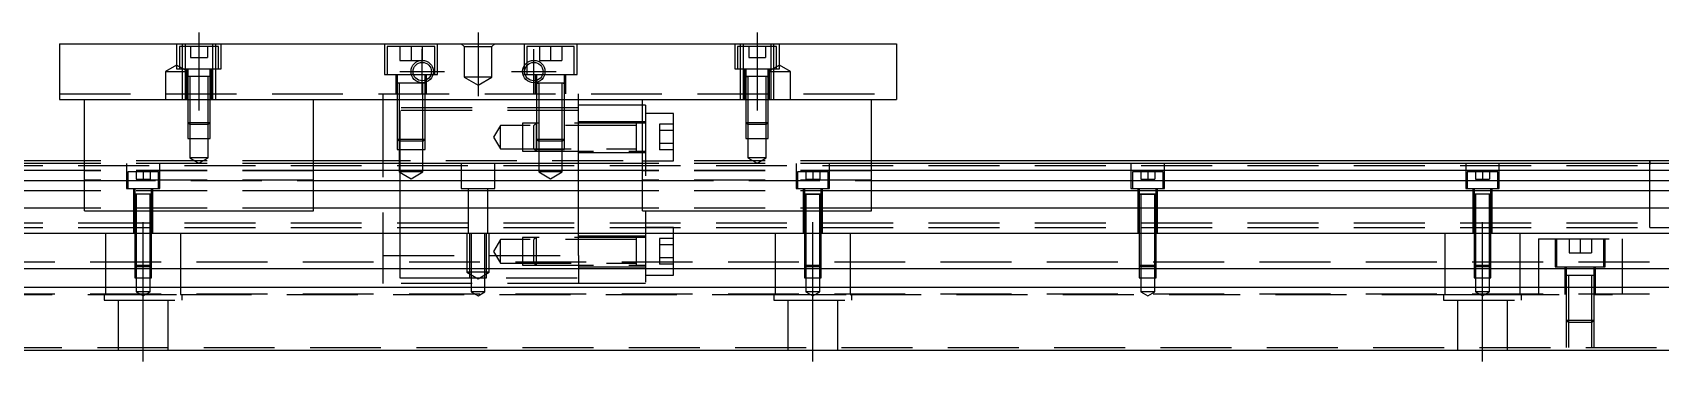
# Model space of a CAD drawing. Extents: x -10 to 716, y -256 to 77.
# Drawn here: x 180.2 to 471.9, y -223.3 to -164.3 of the extents above; entities that cross this region are included whole.
import ezdxf

# ---------------------------------------------------------------- set-up
doc = ezdxf.new("R2010")
doc.units = 0
doc.linetypes.add('CENTER', pattern=[50.8, 31.75, -6.35, 6.35, -6.35])
doc.linetypes.add('DASHED', pattern=[19.05, 12.7, -6.35])
doc.layers.get('0').update_dxf_attribs({"linetype": 'CONTINUOUS'})
doc.layers.add('CENTER', color=1, linetype='CENTER')

msp = doc.modelspace()

# ---------------------------------------------------------------- linework, layer by layer
at = {"color": 7, "linetype": 'CONTINUOUS'}
for p, q in [((185, -166.31), (185, -176.31)), ((185, -166.31), (335, -166.31)), ((335, -166.31), (335, -176.31)), ((185, -176.31), (335, -176.31)), ((189.5, -196.31), (189.5, -176.31)), ((230.5, -196.31), (230.5, -176.31)), ((243, -187.81), (243, -176.31)), ((278, -187.81), (278, -176.31)), ((289.5, -177.31), (278, -177.31)), ((289.5, -196.31), (289.5, -176.31)), ((330.5, -196.31), (330.5, -176.31)), ((189.5, -187.81), (0, -187.81)), ((189.5, -189.062272), (0, -189.062272)), ((189.5, -187.31), (60.5, -187.31)), ((243, -187.31), (230.5, -187.31)), ((289.5, -187.81), (230.5, -187.81)), ((289.5, -189.062272), (230.5, -189.062272)), ((470.005, -187.31), (330.5, -187.31)), ((520, -187.81), (330.5, -187.81)), ((520, -189.062272), (330.5, -189.062272)), ((475, -187.31), (469.995, -187.31)), ((470, -193.31), (470, -187.309994)), ((470, -199.310006), (470, -187.309994)), ((470, -187.808756), (470, -187.31)), ((470, -198.435), (470, -188.185)), ((0, -190.83668), (189.5, -190.83668)), ((230.5, -190.83668), (289.5, -190.83668)), ((330.5, -190.83668), (520, -190.83668)), ((189.5, -192.733076), (0, -192.733076)), ((289.5, -192.733076), (230.5, -192.733076)), ((520, -192.733076), (330.5, -192.733076)), ((189.5, -195.787372), (0, -195.787372)), ((189.5, -196.31), (230.5, -196.31)), ((289.5, -195.787372), (230.5, -195.787372)), ((289.5, -196.31), (330.5, -196.31)), ((520, -195.787372), (330.5, -195.787372)), ((0, -200.31), (520, -200.31)), ((470, -199.310006), (470, -198.435)), ((0, -206.61), (520, -206.61)), ((0, -210.01), (520, -210.01)), ((0, -221.31), (520, -221.31))]:
    msp.add_line(p, q, dxfattribs=at)
at = {"color": 3, "linetype": 'DASHED'}
for p, q in [((206, -166.31), (206, -170.81)), ((213.5, -166.81), (206.5, -166.81)), ((206.5, -166.81), (206.5, -170.81)), ((207.000006, -166.31), (207.000006, -166.81)), ((207.000006, -166.81), (207.000006, -170.81)), ((207.5, -166.31), (207.5, -176.31)), ((208.5, -166.81), (208.5, -168.81)), ((208.5, -168.81), (210, -168.81)), ((210, -166.81), (210, -168.81)), ((210, -168.81), (211.5, -168.81)), ((211.5, -166.81), (211.5, -168.81)), ((212.5, -176.31), (212.5, -166.31)), ((212.999994, -166.81), (212.999994, -166.31)), ((212.999994, -170.81), (212.999994, -166.81)), ((213.5, -170.81), (213.5, -166.81)), ((214, -170.81), (214, -166.31)), ((243.25, -166.31), (243.25, -171.81)), ((252.25, -166.81), (243.75, -166.81)), ((243.75, -166.81), (243.75, -171.81)), ((246, -166.81), (246, -169.31)), ((248, -166.81), (248, -169.31)), ((250, -166.81), (250, -169.31)), ((252.25, -171.81), (252.25, -166.81)), ((252.75, -171.81), (252.75, -166.31)), ((257, -166.31), (257.5, -166.81)), ((257.5, -166.81), (257.5, -172.31)), ((257.5, -166.81), (262.5, -166.81)), ((262.5, -166.81), (263, -166.31)), ((262.5, -172.31), (262.5, -166.81)), ((268.25, -166.31), (268.25, -171.81)), ((277.25, -166.81), (268.75, -166.81)), ((268.75, -166.81), (268.75, -169.74875)), ((271, -166.81), (271, -169.31)), ((273, -166.81), (273, -169.31)), ((275, -166.81), (275, -169.31)), ((277.25, -171.81), (277.25, -166.81)), ((277.75, -171.81), (277.75, -166.31)), ((306, -166.31), (306, -170.81)), ((313.5, -166.81), (306.5, -166.81)), ((306.5, -166.81), (306.5, -170.81)), ((307.000006, -166.31), (307.000006, -166.81)), ((307.000006, -166.81), (307.000006, -170.81)), ((307.5, -166.31), (307.5, -176.31)), ((308.5, -166.81), (308.5, -168.81)), ((308.5, -168.81), (310, -168.81)), ((310, -166.81), (310, -168.81)), ((310, -168.81), (311.5, -168.81)), ((311.5, -166.81), (311.5, -168.81)), ((312.5, -176.31), (312.5, -166.31)), ((312.999994, -166.81), (312.999994, -166.31)), ((312.999994, -170.81), (312.999994, -166.81)), ((313.5, -170.81), (313.5, -166.81)), ((314, -170.81), (314, -166.31)), ((206, -170.1553), (204, -171.31)), ((204, -171.31), (208, -171.31)), ((204, -171.31), (204, -176.31)), ((208, -171.31), (206, -170.1553)), ((206, -170.81), (214, -170.81)), ((207.000006, -170.81), (207.000006, -176.31)), ((207.75, -170.81), (207.75, -176.31)), ((208, -170.81), (208, -172.21)), ((212, -172.21), (212, -170.81)), ((212.25, -176.31), (212.25, -170.81)), ((212.999994, -176.31), (212.999994, -170.81)), ((243.25, -171.81), (252.75, -171.81)), ((245.25, -171.81), (245.25, -175.31)), ((245.5, -171.81), (245.5, -173.41)), ((246, -169.31), (248, -169.31)), ((248, -169.31), (250, -169.31)), ((250.5, -172.882418), (250.5, -171.81)), ((250.75, -175.31), (250.75, -171.81)), ((268.25, -171.81), (277.75, -171.81)), ((268.75, -169.74875), (268.75, -170.232968)), ((268.75, -170.232968), (268.75, -171.81)), ((270.25, -171.81), (270.25, -175.31)), ((270.5, -171.81), (270.5, -172.882418)), ((271, -169.31), (273, -169.31)), ((273, -169.31), (275, -169.31)), ((275.5, -173.41), (275.5, -171.81)), ((275.75, -175.31), (275.75, -171.81)), ((306, -170.81), (314, -170.81)), ((307.000006, -170.81), (307.000006, -176.31)), ((307.75, -170.81), (307.75, -176.31)), ((308, -170.81), (308, -172.21)), ((314, -170.1553), (312, -171.31)), ((312, -172.21), (312, -170.81)), ((312, -171.31), (316, -171.31)), ((312.25, -176.31), (312.25, -170.81)), ((312.999994, -176.31), (312.999994, -170.81)), ((316, -171.31), (314, -170.1553)), ((316, -176.31), (316, -171.31)), ((212.000006, -172.21), (207.999994, -172.21)), ((212.000006, -172.21), (207.999994, -172.21)), ((208, -172.205), (208, -172.21)), ((208.216708, -172.21), (208, -172.21)), ((208, -172.21), (208, -172.215)), ((208, -172.21), (208, -176.31)), ((211.783332, -172.21), (208.216708, -172.21)), ((208.35, -172.21), (208.35, -176.31)), ((211.65, -176.31), (211.65, -172.21)), ((212, -172.21), (211.783332, -172.21)), ((212, -172.21), (212, -172.205)), ((212, -172.215), (212, -172.21)), ((212, -176.31), (212, -172.21)), ((250.500006, -173.41), (245.499994, -173.41)), ((245.5, -173.405), (245.5, -173.41)), ((245.757468, -173.41), (245.5, -173.41)), ((245.5, -173.41), (245.5, -173.415)), ((245.5, -173.41), (245.5, -175.31)), ((250.013852, -173.41), (245.757468, -173.41)), ((245.9, -173.41), (245.9, -175.31)), ((250.242552, -173.41), (250.013852, -173.41)), ((250.1, -175.31), (250.1, -173.41)), ((250.5, -173.41), (250.242552, -173.41)), ((250.5, -173.246492), (250.5, -172.882418)), ((250.5, -173.41), (250.5, -173.246492)), ((250.5, -173.41), (250.5, -173.405)), ((250.5, -173.415), (250.5, -173.41)), ((250.5, -175.31), (250.5, -173.41)), ((257.5, -172.31), (260, -173.753376)), ((262.5, -172.31), (257.5, -172.31)), ((260, -173.753376), (262.5, -172.31)), ((275.500006, -173.41), (270.499994, -173.41)), ((275.500006, -173.41), (270.499994, -173.41)), ((275.500006, -173.41), (270.499994, -173.41)), ((270.5, -172.882418), (270.5, -173.246492)), ((270.5, -173.246492), (270.5, -173.41)), ((270.5, -173.405), (270.5, -173.41)), ((270.5, -173.41), (270.757448, -173.41)), ((270.757468, -173.41), (270.5, -173.41)), ((270.5, -173.41), (270.5, -173.415)), ((270.5, -173.41), (270.5, -175.31)), ((275.242552, -173.41), (270.757468, -173.41)), ((270.9, -173.41), (270.9, -175.31)), ((275.1, -175.31), (275.1, -173.41)), ((275.5, -173.41), (275.242552, -173.41)), ((275.242602, -173.41), (275.5, -173.41)), ((275.5, -173.41), (275.5, -173.405)), ((275.5, -173.415), (275.5, -173.41)), ((275.5, -175.31), (275.5, -173.41)), ((312.000006, -172.21), (307.999994, -172.21)), ((312.000006, -172.21), (307.999994, -172.21)), ((312.000006, -172.21), (307.999994, -172.21)), ((308, -172.205), (308, -172.21)), ((308, -172.21), (308.216462, -172.21)), ((308.216708, -172.21), (308, -172.21)), ((308, -172.21), (308, -172.215)), ((308, -172.21), (308, -176.31)), ((311.783332, -172.21), (308.216708, -172.21)), ((308.35, -172.21), (308.35, -176.31)), ((311.65, -176.31), (311.65, -172.21)), ((312, -172.21), (311.783332, -172.21)), ((311.783538, -172.21), (312, -172.21)), ((312, -172.21), (312, -172.205)), ((312, -172.215), (312, -172.21)), ((312, -176.31), (312, -172.21)), ((185, -175.31), (335, -175.31)), ((208, -176.31), (208, -180.46)), ((208.000006, -176.31), (208.000002, -180.46)), ((208.35, -176.31), (208.35, -180.81)), ((211.65, -180.81), (211.65, -176.31)), ((211.999998, -180.46), (211.999994, -176.31)), ((212, -180.46), (212, -176.31)), ((243, -176.31), (243, -175.31)), ((278, -177.81), (243, -177.81)), ((245.5, -175.31), (245.5, -176.31)), ((245.5, -176.31), (245.5, -183.41)), ((245.500006, -175.31), (245.500006, -176.31)), ((245.500006, -176.31), (245.500006, -183.410006)), ((245.9, -175.31), (245.9, -176.31)), ((245.9, -176.31), (245.9, -183.81)), ((250.1, -176.31), (250.1, -175.31)), ((250.1, -183.81), (250.1, -176.31)), ((250.499994, -176.31), (250.499994, -175.31)), ((250.499994, -183.410006), (250.499994, -176.31)), ((250.5, -176.31), (250.5, -175.31)), ((250.5, -183.41), (250.5, -176.31)), ((270.5, -175.31), (270.5, -183.41)), ((270.500006, -175.31), (270.500006, -183.41)), ((270.9, -175.31), (270.9, -183.81)), ((275.1, -176.31), (275.1, -175.31)), ((275.1, -183.81), (275.1, -176.31)), ((275.499994, -176.31), (275.499994, -175.31)), ((275.499994, -183.410006), (275.499994, -176.31)), ((275.5, -176.31), (275.5, -175.31)), ((275.5, -183.41), (275.5, -176.31)), ((278, -176.31), (278, -175.31)), ((290, -177.31), (289.5, -177.31)), ((290, -177.31), (290, -209.31)), ((308, -176.31), (308, -180.46)), ((308.000006, -176.31), (308.000002, -180.46)), ((308.35, -176.31), (308.35, -180.81)), ((311.65, -180.81), (311.65, -176.31)), ((311.999998, -180.46), (311.999994, -176.31)), ((312, -180.46), (312, -176.31)), ((208, -180.46), (212, -180.46)), ((208, -180.46), (208.35, -180.81)), ((208.000002, -180.46), (208.000006, -183.31)), ((211.65, -180.81), (208.35, -180.81)), ((208.35, -180.81), (208.35, -183.31)), ((211.65, -180.81), (212, -180.46)), ((211.65, -183.31), (211.65, -180.81)), ((211.999994, -183.31), (211.999998, -180.46)), ((246, -178.31), (246, -183.81)), ((278, -178.31), (246, -178.31)), ((290, -180.56), (268, -180.560004)), ((268, -180.560004), (268, -185.559994)), ((270.4, -180.560003), (270.4, -185.559995)), ((290, -180.31), (278, -180.31)), ((288.4, -185.56), (288.4, -180.56)), ((295, -178.81), (290, -178.81)), ((292.5, -180.750598), (292.5, -185.369402)), ((295, -180.750598), (292.5, -180.750598)), ((295, -187.31), (295, -178.81)), ((308, -180.46), (312, -180.46)), ((308, -180.46), (308.35, -180.81)), ((308.000002, -180.46), (308.000006, -183.31)), ((311.65, -180.81), (308.35, -180.81)), ((308.35, -180.81), (308.35, -183.31)), ((311.65, -180.81), (312, -180.46)), ((311.65, -183.31), (311.65, -180.81)), ((311.999994, -183.31), (311.999998, -180.46)), ((208.000006, -183.31), (211.999994, -183.31)), ((208.35, -183.31), (208.35, -186.81)), ((211.65, -186.81), (211.65, -183.31)), ((245.5, -183.41), (250.5, -183.41)), ((245.5, -183.41), (245.9, -183.81)), ((245.500006, -183.410006), (245.500006, -185.31)), ((250.1, -183.81), (250.5, -183.41)), ((250.499994, -185.31), (250.499994, -183.410006)), ((264, -180.96), (262.787564, -183.06)), ((262.787564, -183.06), (264, -185.16)), ((264, -185.16), (264, -180.96)), ((288.4, -180.96), (264, -180.96)), ((270.5, -183.41), (275.5, -183.41)), ((270.5, -183.41), (270.9, -183.81)), ((270.500006, -183.41), (270.500006, -185.31)), ((275.1, -183.81), (275.5, -183.41)), ((275.499994, -185.31), (275.499994, -183.410006)), ((295, -181.9053), (292.5, -181.9053)), ((308.000006, -183.31), (311.999994, -183.31)), ((308.35, -183.31), (308.35, -186.81)), ((311.65, -186.81), (311.65, -183.31)), ((245.500006, -185.31), (250.499994, -185.31)), ((250.1, -183.81), (245.9, -183.81)), ((245.9, -183.81), (245.9, -185.31)), ((245.9, -185.31), (245.9, -189.31)), ((246, -183.81), (246, -196.31)), ((250.1, -185.31), (250.1, -183.81)), ((250.1, -189.31), (250.1, -185.31)), ((264, -185.16), (288.4, -185.16)), ((268, -185.559994), (290, -185.56)), ((270.500006, -185.31), (275.499994, -185.31)), ((275.1, -183.81), (270.9, -183.81)), ((270.9, -183.81), (270.9, -185.31)), ((270.9, -185.31), (270.9, -189.31)), ((275.1, -185.31), (275.1, -183.81)), ((275.1, -189.31), (275.1, -185.31)), ((278, -185.81), (290, -185.81)), ((295, -184.2147), (292.5, -184.2147)), ((295, -185.369402), (292.5, -185.369402)), ((55, -188.185), (470, -188.185)), ((230.5, -187.31), (189.5, -187.31)), ((230.5, -187.81), (189.5, -187.81)), ((230.5, -189.062272), (189.5, -189.062272)), ((230.5, -189.107056), (189.5, -189.107056)), ((197, -187.81), (197, -192.31)), ((202.75, -189.31), (197.25, -189.31)), ((197.25, -189.31), (197.25, -192.31)), ((198.75, -189.31), (198.75, -190.61)), ((200, -189.31), (200, -190.61)), ((201.25, -189.31), (201.25, -190.61)), ((202.75, -192.31), (202.75, -189.31)), ((203, -192.31), (203, -187.81)), ((211.65, -186.81), (208.35, -186.81)), ((208.35, -186.81), (210, -187.762628)), ((210, -187.762628), (211.65, -186.81)), ((243, -209.31), (243, -187.31)), ((286, -187.31), (243, -187.31)), ((250.1, -189.31), (245.9, -189.31)), ((245.9, -189.31), (248, -190.522436)), ((248, -190.522436), (250.1, -189.31)), ((257, -187.81), (257, -192.31)), ((263, -192.31), (263, -187.81)), ((275.1, -189.31), (270.9, -189.31)), ((270.9, -189.31), (273, -190.522436)), ((273, -190.522436), (275.1, -189.31)), ((278, -196.31), (278, -187.81)), ((289.5, -187.31), (295, -187.31)), ((330.5, -187.81), (289.5, -187.81)), ((330.5, -189.062272), (289.5, -189.062272)), ((330.5, -189.107056), (289.5, -189.107056)), ((290, -187.31), (295, -187.31)), ((330.5, -187.31), (295, -187.31)), ((311.65, -186.81), (308.35, -186.81)), ((308.35, -186.81), (310, -187.762628)), ((310, -187.762628), (311.65, -186.81)), ((317, -187.81), (317, -192.31)), ((322.75, -189.31), (317.25, -189.31)), ((317.25, -189.31), (317.25, -192.31)), ((318.75, -189.31), (318.75, -190.61)), ((320, -189.31), (320, -190.61)), ((321.25, -189.31), (321.25, -190.61)), ((322.75, -192.31), (322.75, -189.31)), ((323, -192.31), (323, -187.81)), ((377, -187.81), (377, -192.31)), ((382.75, -189.31), (377.25, -189.31)), ((377.25, -189.31), (377.25, -192.31)), ((378.75, -189.31), (378.75, -190.61)), ((380, -189.31), (380, -190.61)), ((381.25, -189.31), (381.25, -190.61)), ((382.75, -192.31), (382.75, -189.31)), ((383, -192.31), (383, -187.81)), ((437, -187.81), (437, -192.31)), ((442.75, -189.31), (437.25, -189.31)), ((437.25, -189.31), (437.25, -192.31)), ((438.75, -189.31), (438.75, -190.61)), ((440, -189.31), (440, -190.61)), ((441.25, -189.31), (441.25, -190.61)), ((442.75, -192.31), (442.75, -189.31)), ((443, -192.31), (443, -187.81)), ((470, -187.31), (470, -187.984782)), ((470, -193.109962), (470, -187.808756)), ((230.5, -190.81), (189.5, -190.81)), ((189.5, -190.83668), (230.5, -190.83668)), ((197, -192.31), (203, -192.31)), ((198.25, -192.31), (198.25, -200.31)), ((198.5, -192.31), (198.5, -193.31)), ((198.75, -190.61), (200, -190.61)), ((200, -190.61), (201.25, -190.61)), ((201.5, -193.31), (201.5, -192.31)), ((201.75, -200.31), (201.75, -192.31)), ((257, -192.31), (263, -192.31)), ((258.25, -192.31), (258.25, -200.31)), ((261.75, -200.31), (261.75, -192.31)), ((330.5, -190.81), (289.5, -190.81)), ((289.5, -190.83668), (330.5, -190.83668)), ((317, -192.31), (323, -192.31)), ((318.25, -192.31), (318.25, -200.31)), ((318.5, -192.31), (318.5, -193.31)), ((318.75, -190.61), (320, -190.61)), ((320, -190.61), (321.25, -190.61)), ((321.5, -193.31), (321.5, -192.31)), ((321.75, -200.31), (321.75, -192.31)), ((377, -192.31), (383, -192.31)), ((378.25, -192.31), (378.25, -200.31)), ((378.5, -192.31), (378.5, -193.31)), ((378.75, -190.61), (380, -190.61)), ((380, -190.61), (381.25, -190.61)), ((381.5, -193.31), (381.5, -192.31)), ((381.75, -200.31), (381.75, -192.31)), ((437, -192.31), (443, -192.31)), ((438.25, -192.31), (438.25, -200.31)), ((438.5, -192.31), (438.5, -193.31)), ((438.75, -190.61), (440, -190.61)), ((440, -190.61), (441.25, -190.61)), ((441.5, -193.31), (441.5, -192.31)), ((441.75, -200.31), (441.75, -192.31)), ((230.5, -192.733076), (189.5, -192.733076)), ((199.998804, -193.31), (198.499994, -193.31)), ((198.5, -193.305), (198.5, -193.31)), ((198.624678, -193.31), (198.5, -193.31)), ((198.5, -193.31), (198.5, -193.315)), ((198.5, -193.31), (198.5, -200.31)), ((199.998804, -193.31), (198.624678, -193.31)), ((198.75, -193.31), (198.75, -200.31)), ((201.500006, -193.31), (199.998804, -193.31)), ((201.37533, -193.31), (199.998804, -193.31)), ((201.25, -200.31), (201.25, -193.31)), ((201.5, -193.31), (201.37533, -193.31)), ((201.5, -193.31), (201.5, -193.305)), ((201.5, -193.315), (201.5, -193.31)), ((201.5, -200.31), (201.5, -193.31)), ((330.5, -192.733076), (289.5, -192.733076)), ((321.500006, -193.31), (318.499994, -193.31)), ((319.998804, -193.31), (318.499994, -193.31)), ((318.5, -193.305), (318.5, -193.31)), ((318.5, -193.31), (318.62467, -193.31)), ((318.624678, -193.31), (318.5, -193.31)), ((318.5, -193.31), (318.5, -193.315)), ((318.5, -193.31), (318.5, -200.31)), ((318.62467, -193.31), (321.375392, -193.31)), ((319.998804, -193.31), (318.624678, -193.31)), ((318.75, -193.31), (318.75, -200.31)), ((321.500006, -193.31), (319.998804, -193.31)), ((321.37533, -193.31), (319.998804, -193.31)), ((321.25, -200.31), (321.25, -193.31)), ((321.5, -193.31), (321.37533, -193.31)), ((321.375392, -193.31), (321.5, -193.31)), ((321.5, -193.31), (321.5, -193.305)), ((321.5, -193.315), (321.5, -193.31)), ((321.5, -200.31), (321.5, -193.31)), ((381.500006, -193.31), (378.499994, -193.31)), ((379.998804, -193.31), (378.499994, -193.31)), ((378.5, -193.305), (378.5, -193.31)), ((378.5, -193.31), (378.62467, -193.31)), ((378.624678, -193.31), (378.5, -193.31)), ((378.5, -193.31), (378.5, -193.315)), ((378.5, -193.31), (378.5, -200.31)), ((378.62467, -193.31), (381.375392, -193.31)), ((379.998804, -193.31), (378.624678, -193.31)), ((378.75, -193.31), (378.75, -200.31)), ((381.500006, -193.31), (379.998804, -193.31)), ((381.37533, -193.31), (379.998804, -193.31)), ((381.25, -200.31), (381.25, -193.31)), ((381.5, -193.31), (381.37533, -193.31)), ((381.375392, -193.31), (381.5, -193.31)), ((381.5, -193.31), (381.5, -193.305)), ((381.5, -193.315), (381.5, -193.31)), ((381.5, -200.31), (381.5, -193.31)), ((439.998804, -193.31), (438.499994, -193.31)), ((441.500006, -193.31), (438.499994, -193.31)), ((438.5, -193.305), (438.5, -193.31)), ((438.624678, -193.31), (438.5, -193.31)), ((438.5, -193.31), (438.5, -193.315)), ((438.5, -193.31), (438.5, -200.31)), ((439.998804, -193.31), (438.624678, -193.31)), ((438.75, -193.31), (438.75, -200.31)), ((441.500006, -193.31), (439.998804, -193.31)), ((441.37533, -193.31), (439.998804, -193.31)), ((441.25, -200.31), (441.25, -193.31)), ((441.5, -193.31), (441.37533, -193.31)), ((441.5, -193.31), (441.5, -193.305)), ((441.5, -193.315), (441.5, -193.31)), ((441.5, -200.31), (441.5, -193.31)), ((470, -199.309164), (470, -193.109962)), ((230.5, -195.787372), (189.5, -195.787372)), ((230.5, -195.81), (189.5, -195.81)), ((246, -196.31), (246, -200.31)), ((278, -200.31), (278, -196.31)), ((330.5, -195.787372), (289.5, -195.787372)), ((330.5, -195.81), (289.5, -195.81)), ((55, -198.435), (470, -198.435)), ((55, -199.31), (470, -199.31)), ((193.291796, -211.31), (193.291796, -200.31)), ((198.5, -198.435), (198.75, -198.435)), ((198.5, -199.31), (198.75, -199.31)), ((198.5, -200.31), (198.5, -206.06)), ((198.500006, -200.31), (198.500002, -206.06)), ((198.75, -198.435), (201.25, -198.435)), ((198.75, -199.31), (201.25, -199.31)), ((198.75, -200.31), (198.75, -206.31)), ((201.25, -198.435), (201.5, -198.435)), ((201.25, -199.31), (201.5, -199.31)), ((201.25, -206.31), (201.25, -200.31)), ((201.499998, -206.06), (201.499994, -200.31)), ((201.5, -206.06), (201.5, -200.31)), ((206.708204, -200.31), (206.708204, -211.31)), ((246, -200.31), (246, -206.61)), ((258, -200.31), (258, -207.31)), ((258.500006, -200.31), (258.500006, -206.61)), ((258.75, -200.31), (258.75, -208.31)), ((261.25, -208.31), (261.25, -200.31)), ((261.499994, -206.61), (261.499994, -200.31)), ((262, -207.31), (262, -200.31)), ((290, -201.06), (268, -201.060004)), ((268, -201.060004), (268, -206.059994)), ((270.4, -201.060003), (270.4, -206.059995)), ((278, -204.31), (278, -200.31)), ((290, -200.81), (278, -200.81)), ((288.4, -206.06), (288.4, -201.06)), ((295, -199.31), (290, -199.31)), ((292.5, -201.250598), (292.5, -205.869402)), ((295, -201.250598), (292.5, -201.250598)), ((295, -207.81), (295, -199.31)), ((313.291796, -211.31), (313.291796, -200.31)), ((318.5, -200.31), (318.5, -206.06)), ((318.500006, -200.31), (318.500002, -206.06)), ((318.75, -200.31), (318.75, -206.31)), ((321.25, -206.31), (321.25, -200.31)), ((321.499998, -206.06), (321.499994, -200.31)), ((321.5, -206.06), (321.5, -200.31)), ((326.708204, -200.31), (326.708204, -211.31)), ((378.5, -200.31), (378.5, -206.06)), ((378.500006, -200.31), (378.500002, -206.06)), ((378.75, -200.31), (378.75, -206.31)), ((381.25, -206.31), (381.25, -200.31)), ((381.499998, -206.06), (381.499994, -200.31)), ((381.5, -206.06), (381.5, -200.31)), ((433.291796, -211.31), (433.291796, -200.31)), ((438.5, -200.31), (438.5, -206.06)), ((438.500006, -200.31), (438.500002, -206.06)), ((438.75, -200.31), (438.75, -206.31)), ((441.25, -206.31), (441.25, -200.31)), ((441.499998, -206.06), (441.499994, -200.31)), ((441.5, -206.06), (441.5, -200.31)), ((446.708204, -200.31), (446.708204, -211.31)), ((469.995, -199.31), (470, -199.31)), ((470, -199.31), (470, -199.309164)), ((470, -199.31), (470.005, -199.31)), ((470, -199.31), (475, -199.31)), ((264, -201.46), (262.787564, -203.56)), ((262.787564, -203.56), (264, -205.66)), ((264, -205.66), (264, -201.46)), ((288.4, -201.46), (264, -201.46)), ((295, -202.4053), (292.5, -202.4053)), ((450, -201.31), (450, -206.61)), ((450, -201.31), (465, -201.31)), ((453, -201.31), (453, -206.31)), ((453.25, -201.31), (453.25, -206.31)), ((455.5, -201.31), (455.5, -203.81)), ((455.5, -203.81), (457.5, -203.81)), ((457.5, -201.31), (457.5, -203.81)), ((457.5, -203.81), (459.5, -203.81)), ((459.5, -201.31), (459.5, -203.81)), ((461.75, -206.31), (461.75, -201.31)), ((462, -206.31), (462, -201.31)), ((465, -201.31), (465, -206.61)), ((0, -205.46), (520, -205.46)), ((198.5, -206.06), (201.5, -206.06)), ((198.5, -206.06), (198.75, -206.31)), ((198.500002, -206.06), (198.500006, -206.61)), ((198.500006, -206.61), (198.500006, -208.31)), ((201.25, -206.31), (198.75, -206.31)), ((198.75, -206.31), (198.75, -208.31)), ((201.25, -206.31), (201.5, -206.06)), ((201.25, -208.31), (201.25, -206.31)), ((201.499994, -206.61), (201.499998, -206.06)), ((201.499994, -208.31), (201.499994, -206.61)), ((243, -204.31), (278, -204.31)), ((246, -206.61), (246, -208.31)), ((258.500006, -206.61), (258.500006, -208.31)), ((261.499994, -208.31), (261.499994, -206.61)), ((264, -205.66), (288.4, -205.66)), ((268, -206.059994), (290, -206.06)), ((278, -204.31), (278, -206.61)), ((278, -206.31), (290, -206.31)), ((278, -206.61), (278, -209.31)), ((295, -204.7147), (292.5, -204.7147)), ((295, -205.869402), (292.5, -205.869402)), ((318.5, -206.06), (321.5, -206.06)), ((318.5, -206.06), (318.75, -206.31)), ((318.500002, -206.06), (318.500006, -206.61)), ((318.500006, -206.61), (318.500006, -208.31)), ((321.25, -206.31), (318.75, -206.31)), ((318.75, -206.31), (318.75, -208.31)), ((321.25, -206.31), (321.5, -206.06)), ((321.25, -208.31), (321.25, -206.31)), ((321.499994, -206.61), (321.499998, -206.06)), ((321.499994, -208.31), (321.499994, -206.61)), ((378.5, -206.06), (381.5, -206.06)), ((378.5, -206.06), (378.75, -206.31)), ((378.500002, -206.06), (378.500006, -206.61)), ((378.500006, -206.61), (378.500006, -208.31)), ((381.25, -206.31), (378.75, -206.31)), ((378.75, -206.31), (378.75, -208.31)), ((381.25, -206.31), (381.5, -206.06)), ((381.25, -208.31), (381.25, -206.31)), ((381.499994, -206.61), (381.499998, -206.06)), ((381.499994, -208.31), (381.499994, -206.61)), ((438.5, -206.06), (441.5, -206.06)), ((438.5, -206.06), (438.75, -206.31)), ((438.500002, -206.06), (438.500006, -206.61)), ((438.500006, -206.61), (438.500006, -208.31)), ((441.25, -206.31), (438.75, -206.31)), ((438.75, -206.31), (438.75, -208.31)), ((441.25, -206.31), (441.5, -206.06)), ((441.25, -208.31), (441.25, -206.31)), ((441.499994, -206.61), (441.499998, -206.06)), ((441.499994, -208.31), (441.499994, -206.61)), ((450, -206.61), (450, -210.01)), ((453, -206.31), (462, -206.31)), ((454.75, -206.31), (454.75, -211.31)), ((455, -206.31), (455, -206.61)), ((455, -206.61), (455, -207.91)), ((460, -206.61), (460, -206.31)), ((460, -207.91), (460, -206.61)), ((460.25, -211.31), (460.25, -206.31)), ((465, -206.61), (465, -210.01)), ((198.500006, -208.31), (201.499994, -208.31)), ((198.75, -208.31), (198.75, -210.81)), ((201.25, -210.81), (201.25, -208.31)), ((278, -209.31), (243, -209.31)), ((246, -208.31), (278, -208.31)), ((262, -207.31), (258, -207.31)), ((258, -207.31), (260, -208.4647)), ((258.500006, -208.31), (261.499994, -208.31)), ((258.75, -208.31), (258.75, -210.81)), ((260, -208.4647), (262, -207.31)), ((261.25, -210.81), (261.25, -208.31)), ((290, -209.31), (278, -209.31)), ((290, -207.81), (295, -207.81)), ((318.500006, -208.31), (321.499994, -208.31)), ((318.75, -208.31), (318.75, -210.81)), ((321.25, -210.81), (321.25, -208.31)), ((378.500006, -208.31), (381.499994, -208.31)), ((378.75, -208.31), (378.75, -210.81)), ((381.25, -210.81), (381.25, -208.31)), ((438.500006, -208.31), (441.499994, -208.31)), ((438.75, -208.31), (438.75, -210.81)), ((441.25, -210.81), (441.25, -208.31)), ((450, -210.01), (450, -211.31)), ((460.000006, -207.91), (454.999994, -207.91)), ((460.000006, -207.91), (454.999994, -207.91)), ((455, -207.905), (455, -207.91)), ((455.257468, -207.91), (455, -207.91)), ((455, -207.91), (455, -210.01)), ((455, -207.91), (455, -207.915)), ((455, -210.01), (455, -211.31)), ((459.742552, -207.91), (455.257468, -207.91)), ((455.4, -207.91), (455.4, -210.01)), ((455.4, -210.01), (455.4, -211.31)), ((459.6, -210.01), (459.6, -207.91)), ((459.6, -211.31), (459.6, -210.01)), ((460, -207.91), (459.742552, -207.91)), ((460, -207.91), (460, -207.905)), ((460, -210.01), (460, -207.91)), ((460, -207.915), (460, -207.91)), ((460, -211.31), (460, -210.01)), ((465, -210.01), (465, -211.31)), ((0, -211.16), (520, -211.16)), ((56.708204, -211.31), (193.291796, -211.31)), ((193, -211.31), (193, -212.31)), ((193, -212.31), (207, -212.31)), ((193.291796, -211.31), (206.708204, -211.31)), ((195.5, -212.31), (195.5, -221.31)), ((201.25, -210.81), (198.75, -210.81)), ((198.75, -210.81), (200, -211.531688)), ((200, -211.531688), (201.25, -210.81)), ((204.5, -221.31), (204.5, -212.31)), ((206.708204, -211.31), (313.291796, -211.31)), ((207, -212.31), (207, -211.31)), ((261.25, -210.81), (258.75, -210.81)), ((258.75, -210.81), (260, -211.531688)), ((260, -211.531688), (261.25, -210.81)), ((313, -211.31), (313, -212.31)), ((313, -212.31), (327, -212.31)), ((313.291796, -211.31), (326.708204, -211.31)), ((315.5, -212.31), (315.5, -221.31)), ((321.25, -210.81), (318.75, -210.81)), ((318.75, -210.81), (320, -211.531688)), ((320, -211.531688), (321.25, -210.81)), ((324.5, -221.31), (324.5, -212.31)), ((326.708204, -211.31), (463.291796, -211.31)), ((327, -212.31), (327, -211.31)), ((381.25, -210.81), (378.75, -210.81)), ((378.75, -210.81), (380, -211.531688)), ((380, -211.531688), (381.25, -210.81)), ((433, -211.31), (433, -212.31)), ((433, -212.31), (447, -212.31)), ((433.291796, -211.31), (446.708204, -211.31)), ((435.5, -212.31), (435.5, -221.31)), ((441.25, -210.81), (438.75, -210.81)), ((438.75, -210.81), (440, -211.531688)), ((440, -211.531688), (441.25, -210.81)), ((444.5, -221.31), (444.5, -212.31)), ((447, -212.31), (447, -211.31)), ((455, -211.31), (455, -215.91)), ((455.000006, -211.31), (455.000002, -215.91)), ((455.4, -211.31), (455.4, -216.31)), ((459.6, -216.31), (459.6, -211.31)), ((459.999998, -215.91), (459.999994, -211.31)), ((460, -215.91), (460, -211.31)), ((455, -215.91), (460, -215.91)), ((455, -215.91), (455.4, -216.31)), ((455.000002, -215.91), (455.000006, -220.81)), ((459.6, -216.31), (455.4, -216.31)), ((455.4, -216.31), (455.4, -220.81)), ((459.6, -216.31), (460, -215.91)), ((459.6, -220.81), (459.6, -216.31)), ((459.999994, -220.81), (459.999998, -215.91)), ((77.499994, -220.81), (520, -220.81))]:
    msp.add_line(p, q, dxfattribs=at)
at = {"color": 3, "linetype": 'CONTINUOUS'}
for p, q in [((270.4, -180.560003), (270.000003, -180.96)), ((270.000005, -185.16), (270.000005, -180.96)), ((270.4, -185.559995), (270.000005, -185.16)), ((270.4, -201.060003), (270.000003, -201.46)), ((270.000005, -205.66), (270.000005, -201.46)), ((270.4, -206.059995), (270.000005, -205.66))]:
    msp.add_line(p, q, dxfattribs=at)
for centre in [(250, -171.31), (270, -171.31)]:
    msp.add_circle(centre, 2, dxfattribs=at)
at = {"color": 7, "linetype": 'CONTINUOUS'}
for centre in [(250, -171.31), (270, -171.31)]:
    msp.add_circle(centre, 1.65, dxfattribs=at)
at = {"layer": 'CENTER', "color": 1, "linetype": 'CENTER'}
for p, q in [((210, -164.31), (210, -178.31)), ((260, -164.31), (260, -175.753376)), ((310, -164.31), (310, -178.31)), ((250, -175.31), (250, -167.31)), ((270, -175.31), (270, -167.31)), ((246, -171.31), (254, -171.31)), ((266, -171.31), (274, -171.31)), ((200, -223.31), (200, -198.31)), ((320, -223.31), (320, -198.31)), ((440, -223.31), (440, -198.31))]:
    msp.add_line(p, q, dxfattribs=at)

doc.saveas('drawing.dxf')
